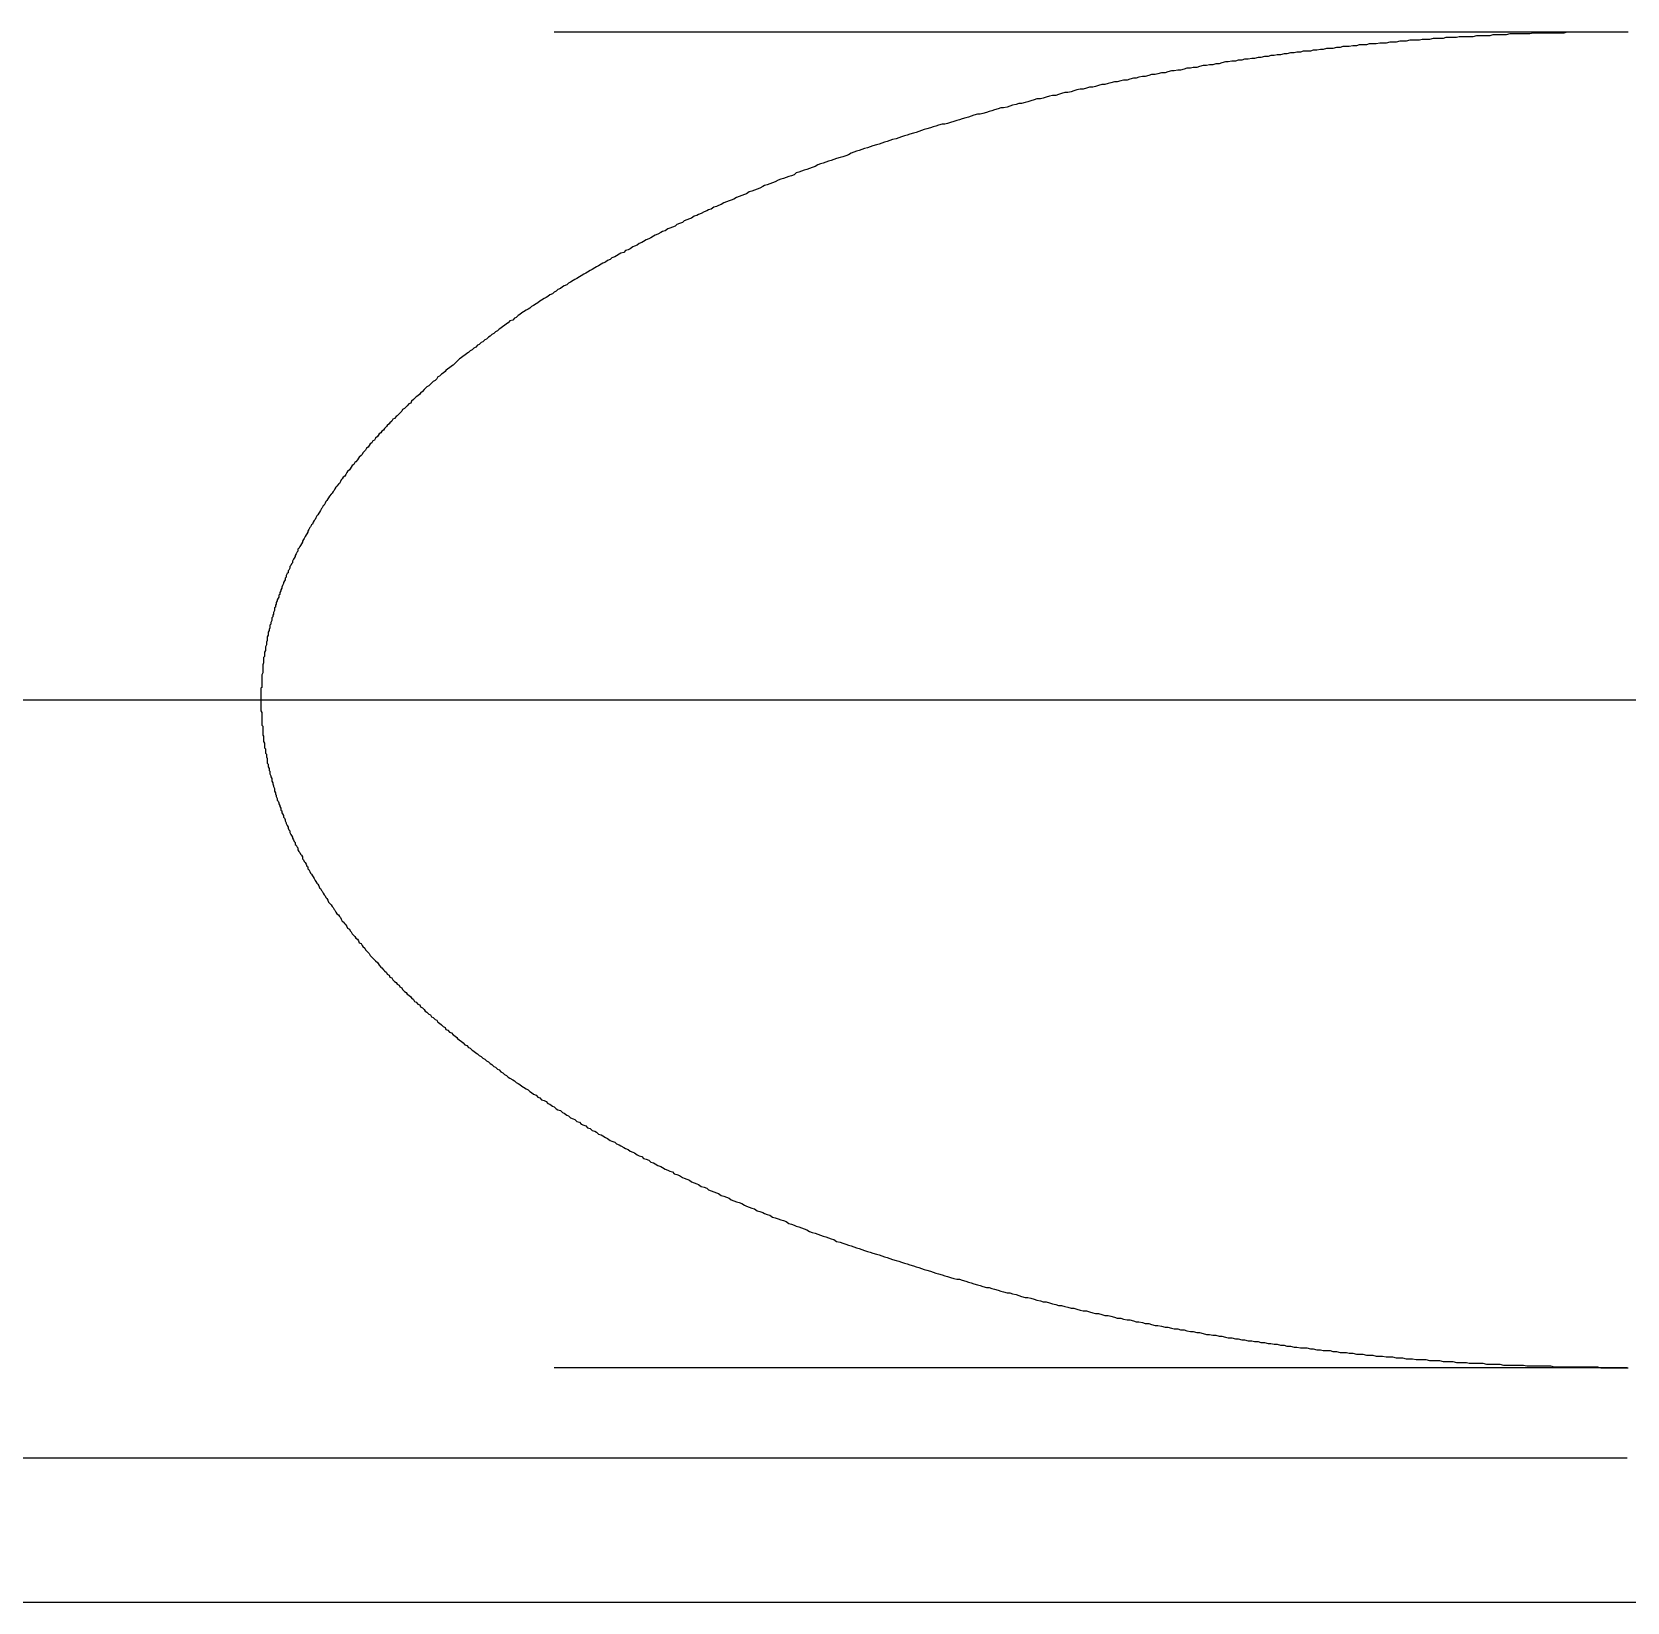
# Model space of a CAD drawing. Extents: x 0 to 68580, y 0 to 45720.
# Drawn here: x 44615.9 to 44792.7, y 11608 to 11782 of the extents above; entities that cross this region are included whole.
import ezdxf

# ---------------------------------------------------------------- set-up
doc = ezdxf.new("R2010")
doc.units = 0
doc.header["$LTSCALE"] = 40
doc.linetypes.add('CENTER2', pattern=[28.575, 19.05, -3.175, 3.175, -3.175])
doc.linetypes.add('HIDDEN2', pattern=[4.7625, 3.175, -1.5875])
doc.layers.add('EMS_SHIPSTRUCTURE', color=151, linetype='CONTINUOUS')

msp = doc.modelspace()

# ---------------------------------------------------------------- linework, layer by layer
at = {"layer": 'EMS_SHIPSTRUCTURE', "linetype": 'HIDDEN2'}
for p, q in [((42387.791, 11782.032), (44792.686, 11782.032)), ((42387.791, 11634.032), (44792.686, 11634.032))]:
    msp.add_line(p, q, dxfattribs=at)
at = {"layer": 'EMS_SHIPSTRUCTURE', "linetype": 'CENTER2'}
msp.add_line((41944.937, 11708.032), (46316.406, 11708.032), dxfattribs=at)
at = {"layer": 'EMS_SHIPSTRUCTURE'}
for p, q in [((42387.791, 11624.032), (44792.686, 11624.032)), ((43792.453, 11608.032), (45774.023, 11608.032))]:
    msp.add_line(p, q, dxfattribs=at)
for points in [[(44792.8, 11782, 0), (44792.4, 11782, 0), (44792, 11782, 0), (44791.7, 11782, 0), (44791.3, 11782, 0), (44790.9, 11782, 0), (44790.5, 11782, 0), (44790.2, 11782, 0), (44789.8, 11782, 0), (44789.4, 11782, 0), (44789, 11782, 0), (44788.7, 11782, 0), (44788.3, 11782, 0), (44787.9, 11782, 0), (44787.5, 11782, 0), (44787.2, 11782, 0), (44786.8, 11782, 0), (44786.4, 11782, 0), (44786, 11782, 0), (44785.7, 11781.9, 0), (44785.3, 11781.9, 0), (44784.9, 11781.9, 0), (44784.6, 11781.9, 0), (44784.2, 11781.9, 0), (44783.8, 11781.9, 0), (44783.4, 11781.9, 0), (44783.1, 11781.9, 0), (44782.7, 11781.9, 0), (44782.3, 11781.9, 0), (44781.9, 11781.8, 0), (44781.6, 11781.8, 0), (44781.2, 11781.8, 0), (44780.8, 11781.8, 0), (44780.4, 11781.8, 0), (44780.1, 11781.8, 0), (44779.7, 11781.8, 0), (44779.3, 11781.7, 0), (44779, 11781.7, 0), (44778.6, 11781.7, 0), (44778.2, 11781.7, 0), (44777.8, 11781.7, 0), (44777.5, 11781.6, 0), (44777.1, 11781.6, 0), (44776.7, 11781.6, 0), (44776.4, 11781.6, 0), (44776, 11781.6, 0), (44775.6, 11781.5, 0), (44775.2, 11781.5, 0), (44774.9, 11781.5, 0), (44774.5, 11781.5, 0), (44774.1, 11781.5, 0), (44773.8, 11781.4, 0), (44773.4, 11781.4, 0), (44773, 11781.4, 0), (44772.6, 11781.4, 0), (44772.3, 11781.3, 0), (44771.9, 11781.3, 0), (44771.5, 11781.3, 0), (44771.2, 11781.3, 0), (44770.8, 11781.2, 0), (44770.4, 11781.2, 0), (44770, 11781.2, 0), (44769.7, 11781.1, 0), (44769.3, 11781.1, 0), (44768.9, 11781.1, 0), (44768.6, 11781.1, 0), (44768.2, 11781, 0), (44767.8, 11781, 0), (44767.5, 11781, 0), (44767.1, 11780.9, 0), (44766.7, 11780.9, 0), (44766.4, 11780.9, 0), (44766, 11780.8, 0), (44765.6, 11780.8, 0), (44765.3, 11780.8, 0), (44764.9, 11780.7, 0), (44764.5, 11780.7, 0), (44764.1, 11780.7, 0), (44763.8, 11780.6, 0), (44763.4, 11780.6, 0), (44763, 11780.6, 0), (44762.7, 11780.5, 0), (44762.3, 11780.5, 0), (44761.9, 11780.4, 0), (44761.6, 11780.4, 0), (44761.2, 11780.4, 0), (44760.9, 11780.3, 0), (44760.5, 11780.3, 0), (44760.1, 11780.2, 0), (44759.8, 11780.2, 0), (44759.4, 11780.2, 0), (44759, 11780.1, 0), (44758.7, 11780.1, 0), (44758.3, 11780, 0), (44757.9, 11780, 0), (44757.6, 11779.9, 0), (44757.2, 11779.9, 0), (44756.8, 11779.9, 0), (44756.5, 11779.8, 0), (44756.1, 11779.8, 0), (44755.8, 11779.7, 0), (44755.4, 11779.7, 0), (44755, 11779.6, 0), (44754.7, 11779.6, 0), (44754.3, 11779.5, 0), (44753.9, 11779.5, 0), (44753.6, 11779.4, 0), (44753.2, 11779.4, 0), (44752.9, 11779.3, 0), (44752.5, 11779.3, 0), (44752.1, 11779.2, 0), (44751.8, 11779.2, 0), (44751.4, 11779.1, 0), (44751.1, 11779.1, 0), (44750.7, 11779, 0), (44750.3, 11779, 0), (44750, 11778.9, 0), (44749.6, 11778.9, 0), (44749.3, 11778.8, 0), (44748.9, 11778.8, 0), (44748.5, 11778.7, 0), (44748.2, 11778.7, 0), (44747.8, 11778.6, 0), (44747.5, 11778.5, 0), (44747.1, 11778.5, 0), (44746.8, 11778.4, 0), (44746.4, 11778.4, 0), (44746.1, 11778.3, 0), (44745.7, 11778.3, 0), (44745.3, 11778.2, 0), (44745, 11778.1, 0), (44744.6, 11778.1, 0), (44744.3, 11778, 0), (44743.9, 11778, 0), (44743.6, 11777.9, 0), (44743.2, 11777.8, 0), (44742.9, 11777.8, 0), (44742.5, 11777.7, 0), (44742.2, 11777.7, 0), (44741.8, 11777.6, 0), (44741.5, 11777.5, 0), (44741.1, 11777.5, 0), (44740.7, 11777.4, 0), (44740.4, 11777.3, 0), (44740, 11777.3, 0), (44739.7, 11777.2, 0), (44739.3, 11777.1, 0), (44739, 11777.1, 0), (44738.6, 11777, 0), (44738.3, 11776.9, 0), (44738, 11776.9, 0), (44737.6, 11776.8, 0), (44737.3, 11776.7, 0), (44736.9, 11776.7, 0), (44736.6, 11776.6, 0), (44736.2, 11776.5, 0), (44735.9, 11776.5, 0), (44735.5, 11776.4, 0), (44735.2, 11776.3, 0), (44734.8, 11776.2, 0), (44734.5, 11776.2, 0), (44734.1, 11776.1, 0), (44733.8, 11776, 0), (44733.5, 11775.9, 0), (44733.1, 11775.9, 0), (44732.8, 11775.8, 0), (44732.4, 11775.7, 0), (44732.1, 11775.7, 0), (44731.7, 11775.6, 0), (44731.4, 11775.5, 0), (44731.1, 11775.4, 0), (44730.7, 11775.3, 0), (44730.4, 11775.3, 0), (44730, 11775.2, 0), (44729.7, 11775.1, 0), (44729.4, 11775, 0), (44729, 11775, 0), (44728.7, 11774.9, 0), (44728.3, 11774.8, 0), (44728, 11774.7, 0), (44727.7, 11774.6, 0), (44727.3, 11774.6, 0), (44727, 11774.5, 0), (44726.6, 11774.4, 0), (44726.3, 11774.3, 0), (44726, 11774.2, 0), (44725.6, 11774.1, 0), (44725.3, 11774.1, 0), (44725, 11774, 0), (44724.6, 11773.9, 0), (44724.3, 11773.8, 0), (44724, 11773.7, 0), (44723.6, 11773.6, 0), (44723.3, 11773.6, 0), (44723, 11773.5, 0), (44722.6, 11773.4, 0), (44722.3, 11773.3, 0), (44722, 11773.2, 0), (44721.7, 11773.1, 0), (44721.3, 11773, 0), (44721, 11772.9, 0), (44720.7, 11772.9, 0), (44720.3, 11772.8, 0), (44720, 11772.7, 0), (44719.7, 11772.6, 0), (44719.4, 11772.5, 0), (44719, 11772.4, 0), (44718.7, 11772.3, 0), (44718.4, 11772.2, 0), (44718.1, 11772.1, 0), (44717.7, 11772, 0), (44717.4, 11771.9, 0), (44717.1, 11771.8, 0), (44716.8, 11771.8, 0), (44716.4, 11771.7, 0), (44716.1, 11771.6, 0), (44715.8, 11771.5, 0), (44715.5, 11771.4, 0), (44715.1, 11771.3, 0), (44714.8, 11771.2, 0), (44714.5, 11771.1, 0), (44714.2, 11771, 0), (44713.9, 11770.9, 0), (44713.6, 11770.8, 0), (44713.2, 11770.7, 0), (44712.9, 11770.6, 0), (44712.6, 11770.5, 0), (44712.3, 11770.4, 0), (44712, 11770.3, 0), (44711.7, 11770.2, 0), (44711.3, 11770.1, 0), (44711, 11770, 0), (44710.7, 11769.9, 0), (44710.4, 11769.8, 0), (44710.1, 11769.7, 0), (44709.8, 11769.6, 0), (44709.5, 11769.5, 0), (44709.1, 11769.4, 0), (44708.8, 11769.3, 0), (44708.5, 11769.2, 0), (44708.2, 11769.1, 0), (44707.9, 11769, 0), (44707.6, 11768.9, 0), (44707.3, 11768.8, 0), (44707, 11768.7, 0), (44706.7, 11768.6, 0), (44706.4, 11768.4, 0), (44706.1, 11768.3, 0), (44705.8, 11768.2, 0), (44705.5, 11768.1, 0), (44705.1, 11768, 0), (44704.8, 11767.9, 0), (44704.5, 11767.8, 0), (44704.2, 11767.7, 0), (44703.9, 11767.6, 0), (44703.6, 11767.5, 0), (44703.3, 11767.4, 0), (44703, 11767.3, 0), (44702.7, 11767.1, 0), (44702.4, 11767, 0), (44702.1, 11766.9, 0), (44701.8, 11766.8, 0), (44701.5, 11766.7, 0), (44701.2, 11766.6, 0), (44700.9, 11766.5, 0), (44700.6, 11766.4, 0), (44700.4, 11766.2, 0), (44700.1, 11766.1, 0), (44699.8, 11766, 0), (44699.5, 11765.9, 0), (44699.2, 11765.8, 0), (44698.9, 11765.7, 0), (44698.6, 11765.6, 0), (44698.3, 11765.4, 0), (44698, 11765.3, 0), (44697.7, 11765.2, 0), (44697.4, 11765.1, 0), (44697.1, 11765, 0), (44696.9, 11764.9, 0), (44696.6, 11764.7, 0), (44696.3, 11764.6, 0), (44696, 11764.5, 0), (44695.7, 11764.4, 0), (44695.4, 11764.3, 0), (44695.1, 11764.1, 0), (44694.9, 11764, 0), (44694.6, 11763.9, 0), (44694.3, 11763.8, 0), (44694, 11763.7, 0), (44693.7, 11763.5, 0), (44693.4, 11763.4, 0), (44693.2, 11763.3, 0), (44692.9, 11763.2, 0), (44692.6, 11763.1, 0), (44692.3, 11762.9, 0), (44692, 11762.8, 0), (44691.8, 11762.7, 0), (44691.5, 11762.6, 0), (44691.2, 11762.4, 0), (44690.9, 11762.3, 0), (44690.7, 11762.2, 0), (44690.4, 11762.1, 0), (44690.1, 11761.9, 0), (44689.8, 11761.8, 0), (44689.6, 11761.7, 0), (44689.3, 11761.6, 0), (44689, 11761.4, 0), (44688.8, 11761.3, 0), (44688.5, 11761.2, 0), (44688.2, 11761.1, 0), (44688, 11760.9, 0), (44687.7, 11760.8, 0), (44687.4, 11760.7, 0), (44687.2, 11760.5, 0), (44686.9, 11760.4, 0), (44686.6, 11760.3, 0), (44686.4, 11760.2, 0), (44686.1, 11760, 0), (44685.8, 11759.9, 0), (44685.6, 11759.8, 0), (44685.3, 11759.6, 0), (44685, 11759.5, 0), (44684.8, 11759.4, 0), (44684.5, 11759.2, 0), (44684.3, 11759.1, 0), (44684, 11759, 0), (44683.7, 11758.8, 0), (44683.5, 11758.7, 0), (44683.2, 11758.6, 0), (44683, 11758.4, 0), (44682.7, 11758.3, 0), (44682.5, 11758.2, 0), (44682.2, 11758, 0), (44682, 11757.9, 0), (44681.7, 11757.8, 0), (44681.5, 11757.6, 0), (44681.2, 11757.5, 0), (44681, 11757.4, 0), (44680.7, 11757.2, 0), (44680.5, 11757.1, 0), (44680.2, 11757, 0), (44680, 11756.8, 0), (44679.7, 11756.7, 0), (44679.5, 11756.5, 0), (44679.2, 11756.4, 0), (44679, 11756.3, 0), (44678.7, 11756.1, 0), (44678.5, 11756, 0), (44678.3, 11755.9, 0), (44678, 11755.7, 0), (44677.8, 11755.6, 0), (44677.5, 11755.4, 0), (44677.3, 11755.3, 0), (44677.1, 11755.2, 0), (44676.8, 11755, 0), (44676.6, 11754.9, 0), (44676.3, 11754.7, 0), (44676.1, 11754.6, 0), (44675.9, 11754.5, 0), (44675.6, 11754.3, 0), (44675.4, 11754.2, 0), (44675.2, 11754, 0), (44674.9, 11753.9, 0), (44674.7, 11753.8, 0), (44674.5, 11753.6, 0), (44674.2, 11753.5, 0), (44674, 11753.3, 0), (44673.8, 11753.2, 0), (44673.6, 11753, 0), (44673.3, 11752.9, 0), (44673.1, 11752.7, 0), (44672.9, 11752.6, 0), (44672.7, 11752.5, 0), (44672.4, 11752.3, 0), (44672.2, 11752.2, 0), (44672, 11752, 0), (44671.8, 11751.9, 0), (44671.5, 11751.7, 0), (44671.3, 11751.6, 0), (44671.1, 11751.4, 0), (44670.9, 11751.3, 0), (44670.7, 11751.2, 0), (44670.4, 11751, 0), (44670.2, 11750.9, 0), (44670, 11750.7, 0), (44669.8, 11750.6, 0), (44669.6, 11750.4, 0), (44669.4, 11750.3, 0), (44669.2, 11750.1, 0), (44668.9, 11750, 0), (44668.7, 11749.8, 0), (44668.5, 11749.7, 0), (44668.3, 11749.5, 0), (44668.1, 11749.4, 0), (44667.9, 11749.2, 0), (44667.7, 11749.1, 0), (44667.5, 11748.9, 0), (44667.3, 11748.8, 0), (44667.1, 11748.6, 0), (44666.9, 11748.5, 0), (44666.7, 11748.3, 0), (44666.5, 11748.2, 0), (44666.3, 11748, 0), (44666.1, 11747.9, 0), (44665.9, 11747.7, 0), (44665.7, 11747.6, 0), (44665.5, 11747.4, 0), (44665.3, 11747.3, 0), (44665.1, 11747.1, 0), (44664.9, 11747, 0), (44664.7, 11746.8, 0), (44664.5, 11746.7, 0), (44664.3, 11746.5, 0), (44664.1, 11746.4, 0), (44663.9, 11746.2, 0), (44663.7, 11746.1, 0), (44663.5, 11745.9, 0), (44663.3, 11745.8, 0), (44663.1, 11745.6, 0), (44663, 11745.5, 0), (44662.8, 11745.3, 0), (44662.6, 11745.1, 0), (44662.4, 11745, 0), (44662.2, 11744.8, 0), (44662, 11744.7, 0), (44661.8, 11744.5, 0), (44661.7, 11744.4, 0), (44661.5, 11744.2, 0), (44661.3, 11744.1, 0), (44661.1, 11743.9, 0), (44660.9, 11743.8, 0), (44660.8, 11743.6, 0), (44660.6, 11743.4, 0), (44660.4, 11743.3, 0), (44660.2, 11743.1, 0), (44660.1, 11743, 0), (44659.9, 11742.8, 0), (44659.7, 11742.7, 0), (44659.5, 11742.5, 0), (44659.4, 11742.4, 0), (44659.2, 11742.2, 0), (44659, 11742, 0), (44658.9, 11741.9, 0), (44658.7, 11741.7, 0), (44658.5, 11741.6, 0), (44658.3, 11741.4, 0), (44658.2, 11741.3, 0), (44658, 11741.1, 0), (44657.9, 11740.9, 0), (44657.7, 11740.8, 0), (44657.5, 11740.6, 0), (44657.4, 11740.5, 0), (44657.2, 11740.3, 0), (44657, 11740.2, 0), (44656.9, 11740, 0), (44656.7, 11739.8, 0), (44656.6, 11739.7, 0), (44656.4, 11739.5, 0), (44656.3, 11739.4, 0), (44656.1, 11739.2, 0), (44655.9, 11739.1, 0), (44655.8, 11738.9, 0), (44655.6, 11738.7, 0), (44655.5, 11738.6, 0), (44655.3, 11738.4, 0), (44655.2, 11738.3, 0), (44655, 11738.1, 0), (44654.9, 11737.9, 0), (44654.7, 11737.8, 0), (44654.6, 11737.6, 0), (44654.4, 11737.5, 0), (44654.3, 11737.3, 0), (44654.2, 11737.2, 0), (44654, 11737, 0), (44653.9, 11736.8, 0), (44653.7, 11736.7, 0), (44653.6, 11736.5, 0), (44653.4, 11736.4, 0), (44653.3, 11736.2, 0), (44653.2, 11736, 0), (44653, 11735.9, 0), (44652.9, 11735.7, 0), (44652.8, 11735.6, 0), (44652.6, 11735.4, 0), (44652.5, 11735.2, 0), (44652.4, 11735.1, 0), (44652.2, 11734.9, 0), (44652.1, 11734.8, 0), (44652, 11734.6, 0), (44651.8, 11734.4, 0), (44651.7, 11734.3, 0), (44651.6, 11734.1, 0), (44651.4, 11734, 0), (44651.3, 11733.8, 0), (44651.2, 11733.6, 0), (44651.1, 11733.5, 0), (44650.9, 11733.3, 0), (44650.8, 11733.2, 0), (44650.7, 11733, 0), (44650.6, 11732.8, 0), (44650.4, 11732.7, 0), (44650.3, 11732.5, 0), (44650.2, 11732.4, 0), (44650.1, 11732.2, 0), (44650, 11732, 0), (44649.9, 11731.9, 0), (44649.7, 11731.7, 0), (44649.6, 11731.6, 0), (44649.5, 11731.4, 0), (44649.4, 11731.2, 0), (44649.3, 11731.1, 0), (44649.2, 11730.9, 0), (44649.1, 11730.8, 0), (44648.9, 11730.6, 0), (44648.8, 11730.4, 0), (44648.7, 11730.3, 0), (44648.6, 11730.1, 0), (44648.5, 11730, 0), (44648.4, 11729.8, 0), (44648.3, 11729.6, 0), (44648.2, 11729.5, 0), (44648.1, 11729.3, 0), (44648, 11729.2, 0), (44647.9, 11729, 0), (44647.8, 11728.8, 0), (44647.7, 11728.7, 0), (44647.6, 11728.5, 0), (44647.5, 11728.4, 0), (44647.4, 11728.2, 0), (44647.3, 11728, 0), (44647.2, 11727.9, 0), (44647.1, 11727.7, 0), (44647, 11727.5, 0), (44646.9, 11727.4, 0), (44646.8, 11727.2, 0), (44646.7, 11727.1, 0), (44646.6, 11726.9, 0), (44646.5, 11726.7, 0), (44646.5, 11726.6, 0), (44646.4, 11726.4, 0), (44646.3, 11726.3, 0), (44646.2, 11726.1, 0), (44646.1, 11725.9, 0), (44646, 11725.8, 0), (44645.9, 11725.6, 0), (44645.9, 11725.5, 0), (44645.8, 11725.3, 0), (44645.7, 11725.1, 0), (44645.6, 11725, 0), (44645.5, 11724.8, 0), (44645.4, 11724.7, 0), (44645.4, 11724.5, 0), (44645.3, 11724.4, 0), (44645.2, 11724.2, 0), (44645.1, 11724, 0), (44645.1, 11723.9, 0), (44645, 11723.7, 0), (44644.9, 11723.6, 0), (44644.8, 11723.4, 0), (44644.8, 11723.2, 0), (44644.7, 11723.1, 0), (44644.6, 11722.9, 0), (44644.5, 11722.8, 0), (44644.5, 11722.6, 0), (44644.4, 11722.4, 0), (44644.3, 11722.3, 0), (44644.3, 11722.1, 0), (44644.2, 11722, 0), (44644.1, 11721.8, 0), (44644.1, 11721.6, 0), (44644, 11721.5, 0), (44644, 11721.3, 0), (44643.9, 11721.2, 0), (44643.8, 11721, 0), (44643.8, 11720.9, 0), (44643.7, 11720.7, 0), (44643.6, 11720.5, 0), (44643.6, 11720.4, 0), (44643.5, 11720.2, 0), (44643.5, 11720.1, 0), (44643.4, 11719.9, 0), (44643.4, 11719.7, 0), (44643.3, 11719.6, 0), (44643.3, 11719.4, 0), (44643.2, 11719.3, 0), (44643.1, 11719.1, 0), (44643.1, 11719, 0), (44643, 11718.8, 0), (44643, 11718.6, 0), (44642.9, 11718.5, 0), (44642.9, 11718.3, 0), (44642.8, 11718.2, 0), (44642.8, 11718, 0), (44642.8, 11717.9, 0), (44642.7, 11717.7, 0), (44642.7, 11717.5, 0), (44642.6, 11717.4, 0), (44642.6, 11717.2, 0), (44642.5, 11717.1, 0), (44642.5, 11716.9, 0), (44642.5, 11716.8, 0), (44642.4, 11716.6, 0), (44642.4, 11716.4, 0), (44642.3, 11716.3, 0), (44642.3, 11716.1, 0), (44642.3, 11716, 0), (44642.2, 11715.8, 0), (44642.2, 11715.7, 0), (44642.1, 11715.5, 0), (44642.1, 11715.3, 0), (44642.1, 11715.2, 0), (44642, 11715, 0), (44642, 11714.9, 0), (44642, 11714.7, 0), (44642, 11714.6, 0), (44641.9, 11714.4, 0), (44641.9, 11714.3, 0), (44641.9, 11714.1, 0), (44641.8, 11713.9, 0), (44641.8, 11713.8, 0), (44641.8, 11713.6, 0), (44641.8, 11713.5, 0), (44641.7, 11713.3, 0), (44641.7, 11713.2, 0), (44641.7, 11713, 0), (44641.7, 11712.8, 0), (44641.6, 11712.7, 0), (44641.6, 11712.5, 0), (44641.6, 11712.4, 0), (44641.6, 11712.2, 0), (44641.6, 11712.1, 0), (44641.5, 11711.9, 0), (44641.5, 11711.8, 0), (44641.5, 11711.6, 0), (44641.5, 11711.4, 0), (44641.5, 11711.3, 0), (44641.5, 11711.1, 0), (44641.5, 11711, 0), (44641.4, 11710.8, 0), (44641.4, 11710.7, 0), (44641.4, 11710.5, 0), (44641.4, 11710.4, 0), (44641.4, 11710.2, 0), (44641.4, 11710.1, 0), (44641.4, 11709.9, 0), (44641.4, 11709.7, 0), (44641.4, 11709.6, 0), (44641.4, 11709.4, 0), (44641.3, 11709.3, 0), (44641.3, 11709.1, 0), (44641.3, 11709, 0), (44641.3, 11708.8, 0), (44641.3, 11708.7, 0), (44641.3, 11708.5, 0), (44641.3, 11708.3, 0), (44641.3, 11708.2, 0), (44641.3, 11708, 0)], [(44641.3, 11708, 0), (44641.3, 11707.9, 0), (44641.3, 11707.7, 0), (44641.3, 11707.6, 0), (44641.3, 11707.4, 0), (44641.3, 11707.3, 0), (44641.3, 11707.1, 0), (44641.3, 11706.9, 0), (44641.3, 11706.8, 0), (44641.4, 11706.6, 0), (44641.4, 11706.5, 0), (44641.4, 11706.3, 0), (44641.4, 11706.2, 0), (44641.4, 11706, 0), (44641.4, 11705.9, 0), (44641.4, 11705.7, 0), (44641.4, 11705.5, 0), (44641.4, 11705.4, 0), (44641.4, 11705.2, 0), (44641.5, 11705.1, 0), (44641.5, 11704.9, 0), (44641.5, 11704.8, 0), (44641.5, 11704.6, 0), (44641.5, 11704.5, 0), (44641.5, 11704.3, 0), (44641.5, 11704.1, 0), (44641.6, 11704, 0), (44641.6, 11703.8, 0), (44641.6, 11703.7, 0), (44641.6, 11703.5, 0), (44641.6, 11703.4, 0), (44641.7, 11703.2, 0), (44641.7, 11703.1, 0), (44641.7, 11702.9, 0), (44641.7, 11702.7, 0), (44641.8, 11702.6, 0), (44641.8, 11702.4, 0), (44641.8, 11702.3, 0), (44641.8, 11702.1, 0), (44641.9, 11702, 0), (44641.9, 11701.8, 0), (44641.9, 11701.7, 0), (44642, 11701.5, 0), (44642, 11701.3, 0), (44642, 11701.2, 0), (44642, 11701, 0), (44642.1, 11700.9, 0), (44642.1, 11700.7, 0), (44642.1, 11700.6, 0), (44642.2, 11700.4, 0), (44642.2, 11700.2, 0), (44642.3, 11700.1, 0), (44642.3, 11699.9, 0), (44642.3, 11699.8, 0), (44642.4, 11699.6, 0), (44642.4, 11699.5, 0), (44642.5, 11699.3, 0), (44642.5, 11699.2, 0), (44642.5, 11699, 0), (44642.6, 11698.8, 0), (44642.6, 11698.7, 0), (44642.7, 11698.5, 0), (44642.7, 11698.4, 0), (44642.8, 11698.2, 0), (44642.8, 11698.1, 0), (44642.8, 11697.9, 0), (44642.9, 11697.7, 0), (44642.9, 11697.6, 0), (44643, 11697.4, 0), (44643, 11697.3, 0), (44643.1, 11697.1, 0), (44643.1, 11696.9, 0), (44643.2, 11696.8, 0), (44643.3, 11696.6, 0), (44643.3, 11696.5, 0), (44643.4, 11696.3, 0), (44643.4, 11696.2, 0), (44643.5, 11696, 0), (44643.5, 11695.8, 0), (44643.6, 11695.7, 0), (44643.6, 11695.5, 0), (44643.7, 11695.4, 0), (44643.8, 11695.2, 0), (44643.8, 11695, 0), (44643.9, 11694.9, 0), (44644, 11694.7, 0), (44644, 11694.6, 0), (44644.1, 11694.4, 0), (44644.1, 11694.3, 0), (44644.2, 11694.1, 0), (44644.3, 11693.9, 0), (44644.3, 11693.8, 0), (44644.4, 11693.6, 0), (44644.5, 11693.5, 0), (44644.5, 11693.3, 0), (44644.6, 11693.1, 0), (44644.7, 11693, 0), (44644.8, 11692.8, 0), (44644.8, 11692.7, 0), (44644.9, 11692.5, 0), (44645, 11692.3, 0), (44645.1, 11692.2, 0), (44645.1, 11692, 0), (44645.2, 11691.9, 0), (44645.3, 11691.7, 0), (44645.4, 11691.6, 0), (44645.4, 11691.4, 0), (44645.5, 11691.2, 0), (44645.6, 11691.1, 0), (44645.7, 11690.9, 0), (44645.8, 11690.8, 0), (44645.9, 11690.6, 0), (44645.9, 11690.4, 0), (44646, 11690.3, 0), (44646.1, 11690.1, 0), (44646.2, 11690, 0), (44646.3, 11689.8, 0), (44646.4, 11689.6, 0), (44646.5, 11689.5, 0), (44646.5, 11689.3, 0), (44646.6, 11689.2, 0), (44646.7, 11689, 0), (44646.8, 11688.8, 0), (44646.9, 11688.7, 0), (44647, 11688.5, 0), (44647.1, 11688.4, 0), (44647.2, 11688.2, 0), (44647.3, 11688, 0), (44647.4, 11687.9, 0), (44647.5, 11687.7, 0), (44647.6, 11687.6, 0), (44647.7, 11687.4, 0), (44647.8, 11687.2, 0), (44647.9, 11687.1, 0), (44648, 11686.9, 0), (44648.1, 11686.8, 0), (44648.2, 11686.6, 0), (44648.3, 11686.4, 0), (44648.4, 11686.3, 0), (44648.5, 11686.1, 0), (44648.6, 11686, 0), (44648.7, 11685.8, 0), (44648.8, 11685.6, 0), (44648.9, 11685.5, 0), (44649.1, 11685.3, 0), (44649.2, 11685.1, 0), (44649.3, 11685, 0), (44649.4, 11684.8, 0), (44649.5, 11684.7, 0), (44649.6, 11684.5, 0), (44649.7, 11684.3, 0), (44649.9, 11684.2, 0), (44650, 11684, 0), (44650.1, 11683.9, 0), (44650.2, 11683.7, 0), (44650.3, 11683.5, 0), (44650.4, 11683.4, 0), (44650.6, 11683.2, 0), (44650.7, 11683.1, 0), (44650.8, 11682.9, 0), (44650.9, 11682.7, 0), (44651.1, 11682.6, 0), (44651.2, 11682.4, 0), (44651.3, 11682.3, 0), (44651.4, 11682.1, 0), (44651.6, 11681.9, 0), (44651.7, 11681.8, 0), (44651.8, 11681.6, 0), (44652, 11681.5, 0), (44652.1, 11681.3, 0), (44652.2, 11681.1, 0), (44652.4, 11681, 0), (44652.5, 11680.8, 0), (44652.6, 11680.7, 0), (44652.8, 11680.5, 0), (44652.9, 11680.3, 0), (44653, 11680.2, 0), (44653.2, 11680, 0), (44653.3, 11679.9, 0), (44653.4, 11679.7, 0), (44653.6, 11679.5, 0), (44653.7, 11679.4, 0), (44653.9, 11679.2, 0), (44654, 11679.1, 0), (44654.2, 11678.9, 0), (44654.3, 11678.8, 0), (44654.4, 11678.6, 0), (44654.6, 11678.4, 0), (44654.7, 11678.3, 0), (44654.9, 11678.1, 0), (44655, 11678, 0), (44655.2, 11677.8, 0), (44655.3, 11677.6, 0), (44655.5, 11677.5, 0), (44655.6, 11677.3, 0), (44655.8, 11677.2, 0), (44655.9, 11677, 0), (44656.1, 11676.8, 0), (44656.3, 11676.7, 0), (44656.4, 11676.5, 0), (44656.6, 11676.4, 0), (44656.7, 11676.2, 0), (44656.9, 11676.1, 0), (44657, 11675.9, 0), (44657.2, 11675.7, 0), (44657.4, 11675.6, 0), (44657.5, 11675.4, 0), (44657.7, 11675.3, 0), (44657.9, 11675.1, 0), (44658, 11675, 0), (44658.2, 11674.8, 0), (44658.3, 11674.6, 0), (44658.5, 11674.5, 0), (44658.7, 11674.3, 0), (44658.9, 11674.2, 0), (44659, 11674, 0), (44659.2, 11673.9, 0), (44659.4, 11673.7, 0), (44659.5, 11673.5, 0), (44659.7, 11673.4, 0), (44659.9, 11673.2, 0), (44660.1, 11673.1, 0), (44660.2, 11672.9, 0), (44660.4, 11672.8, 0), (44660.6, 11672.6, 0), (44660.8, 11672.5, 0), (44660.9, 11672.3, 0), (44661.1, 11672.2, 0), (44661.3, 11672, 0), (44661.5, 11671.8, 0), (44661.7, 11671.7, 0), (44661.8, 11671.5, 0), (44662, 11671.4, 0), (44662.2, 11671.2, 0), (44662.4, 11671.1, 0), (44662.6, 11670.9, 0), (44662.8, 11670.8, 0), (44663, 11670.6, 0), (44663.1, 11670.5, 0), (44663.3, 11670.3, 0), (44663.5, 11670.2, 0), (44663.7, 11670, 0), (44663.9, 11669.8, 0), (44664.1, 11669.7, 0), (44664.3, 11669.5, 0), (44664.5, 11669.4, 0), (44664.7, 11669.2, 0), (44664.9, 11669.1, 0), (44665.1, 11668.9, 0), (44665.3, 11668.8, 0), (44665.5, 11668.6, 0), (44665.7, 11668.5, 0), (44665.9, 11668.3, 0), (44666.1, 11668.2, 0), (44666.3, 11668, 0), (44666.5, 11667.9, 0), (44666.7, 11667.7, 0), (44666.9, 11667.6, 0), (44667.1, 11667.4, 0), (44667.3, 11667.3, 0), (44667.5, 11667.1, 0), (44667.7, 11667, 0), (44667.9, 11666.8, 0), (44668.1, 11666.7, 0), (44668.3, 11666.5, 0), (44668.5, 11666.4, 0), (44668.7, 11666.2, 0), (44668.9, 11666.1, 0), (44669.2, 11665.9, 0), (44669.4, 11665.8, 0), (44669.6, 11665.6, 0), (44669.8, 11665.5, 0), (44670, 11665.4, 0), (44670.2, 11665.2, 0), (44670.4, 11665.1, 0), (44670.7, 11664.9, 0), (44670.9, 11664.8, 0), (44671.1, 11664.6, 0), (44671.3, 11664.5, 0), (44671.5, 11664.3, 0), (44671.8, 11664.2, 0), (44672, 11664, 0), (44672.2, 11663.9, 0), (44672.4, 11663.7, 0), (44672.7, 11663.6, 0), (44672.9, 11663.5, 0), (44673.1, 11663.3, 0), (44673.3, 11663.2, 0), (44673.6, 11663, 0), (44673.8, 11662.9, 0), (44674, 11662.7, 0), (44674.2, 11662.6, 0), (44674.5, 11662.5, 0), (44674.7, 11662.3, 0), (44674.9, 11662.2, 0), (44675.2, 11662, 0), (44675.4, 11661.9, 0), (44675.6, 11661.7, 0), (44675.9, 11661.6, 0), (44676.1, 11661.5, 0), (44676.3, 11661.3, 0), (44676.6, 11661.2, 0), (44676.8, 11661, 0), (44677.1, 11660.9, 0), (44677.3, 11660.8, 0), (44677.5, 11660.6, 0), (44677.8, 11660.5, 0), (44678, 11660.3, 0), (44678.3, 11660.2, 0), (44678.5, 11660.1, 0), (44678.7, 11659.9, 0), (44679, 11659.8, 0), (44679.2, 11659.7, 0), (44679.5, 11659.5, 0), (44679.7, 11659.4, 0), (44680, 11659.2, 0), (44680.2, 11659.1, 0), (44680.5, 11659, 0), (44680.7, 11658.8, 0), (44681, 11658.7, 0), (44681.2, 11658.6, 0), (44681.5, 11658.4, 0), (44681.7, 11658.3, 0), (44682, 11658.2, 0), (44682.2, 11658, 0), (44682.5, 11657.9, 0), (44682.7, 11657.8, 0), (44683, 11657.6, 0), (44683.2, 11657.5, 0), (44683.5, 11657.4, 0), (44683.7, 11657.2, 0), (44684, 11657.1, 0), (44684.3, 11657, 0), (44684.5, 11656.8, 0), (44684.8, 11656.7, 0), (44685, 11656.6, 0), (44685.3, 11656.4, 0), (44685.6, 11656.3, 0), (44685.8, 11656.2, 0), (44686.1, 11656, 0), (44686.4, 11655.9, 0), (44686.6, 11655.8, 0), (44686.9, 11655.7, 0), (44687.1, 11655.5, 0), (44687.4, 11655.4, 0), (44687.7, 11655.3, 0), (44688, 11655.1, 0), (44688.2, 11655, 0), (44688.5, 11654.9, 0), (44688.8, 11654.8, 0), (44689, 11654.6, 0), (44689.3, 11654.5, 0), (44689.6, 11654.4, 0), (44689.8, 11654.3, 0), (44690.1, 11654.1, 0), (44690.4, 11654, 0), (44690.7, 11653.9, 0), (44690.9, 11653.7, 0), (44691.2, 11653.6, 0), (44691.5, 11653.5, 0), (44691.8, 11653.4, 0), (44692, 11653.3, 0), (44692.3, 11653.1, 0), (44692.6, 11653, 0), (44692.9, 11652.9, 0), (44693.2, 11652.8, 0), (44693.4, 11652.6, 0), (44693.7, 11652.5, 0), (44694, 11652.4, 0), (44694.3, 11652.3, 0), (44694.6, 11652.2, 0), (44694.9, 11652, 0), (44695.1, 11651.9, 0), (44695.4, 11651.8, 0), (44695.7, 11651.7, 0), (44696, 11651.6, 0), (44696.3, 11651.4, 0), (44696.6, 11651.3, 0), (44696.9, 11651.2, 0), (44697.1, 11651.1, 0), (44697.4, 11651, 0), (44697.7, 11650.9, 0), (44698, 11650.7, 0), (44698.3, 11650.6, 0), (44698.6, 11650.5, 0), (44698.9, 11650.4, 0), (44699.2, 11650.3, 0), (44699.5, 11650.2, 0), (44699.8, 11650, 0), (44700.1, 11649.9, 0), (44700.4, 11649.8, 0), (44700.6, 11649.7, 0), (44700.9, 11649.6, 0), (44701.2, 11649.5, 0), (44701.5, 11649.4, 0), (44701.8, 11649.3, 0), (44702.1, 11649.1, 0), (44702.4, 11649, 0), (44702.7, 11648.9, 0), (44703, 11648.8, 0), (44703.3, 11648.7, 0), (44703.6, 11648.6, 0), (44703.9, 11648.5, 0), (44704.2, 11648.4, 0), (44704.5, 11648.3, 0), (44704.8, 11648.2, 0), (44705.1, 11648, 0), (44705.5, 11647.9, 0), (44705.8, 11647.8, 0), (44706.1, 11647.7, 0), (44706.4, 11647.6, 0), (44706.7, 11647.5, 0), (44707, 11647.4, 0), (44707.3, 11647.3, 0), (44707.6, 11647.2, 0), (44707.9, 11647.1, 0), (44708.2, 11647, 0), (44708.5, 11646.9, 0), (44708.8, 11646.8, 0), (44709.1, 11646.7, 0), (44709.5, 11646.6, 0), (44709.8, 11646.5, 0), (44710.1, 11646.4, 0), (44710.4, 11646.3, 0), (44710.7, 11646.2, 0), (44711, 11646.1, 0), (44711.3, 11646, 0), (44711.7, 11645.9, 0), (44712, 11645.8, 0), (44712.3, 11645.7, 0), (44712.6, 11645.6, 0), (44712.9, 11645.5, 0), (44713.2, 11645.4, 0), (44713.6, 11645.3, 0), (44713.9, 11645.2, 0), (44714.2, 11645.1, 0), (44714.5, 11645, 0), (44714.8, 11644.9, 0), (44715.1, 11644.8, 0), (44715.5, 11644.7, 0), (44715.8, 11644.6, 0), (44716.1, 11644.5, 0), (44716.4, 11644.4, 0), (44716.8, 11644.3, 0), (44717.1, 11644.2, 0), (44717.4, 11644.1, 0), (44717.7, 11644, 0), (44718.1, 11643.9, 0), (44718.4, 11643.8, 0), (44718.7, 11643.8, 0), (44719, 11643.7, 0), (44719.4, 11643.6, 0), (44719.7, 11643.5, 0), (44720, 11643.4, 0), (44720.3, 11643.3, 0), (44720.7, 11643.2, 0), (44721, 11643.1, 0), (44721.3, 11643, 0), (44721.7, 11642.9, 0), (44722, 11642.9, 0), (44722.3, 11642.8, 0), (44722.6, 11642.7, 0), (44723, 11642.6, 0), (44723.3, 11642.5, 0), (44723.6, 11642.4, 0), (44724, 11642.3, 0), (44724.3, 11642.3, 0), (44724.6, 11642.2, 0), (44725, 11642.1, 0), (44725.3, 11642, 0), (44725.6, 11641.9, 0), (44726, 11641.8, 0), (44726.3, 11641.8, 0), (44726.6, 11641.7, 0), (44727, 11641.6, 0), (44727.3, 11641.5, 0), (44727.7, 11641.4, 0), (44728, 11641.3, 0), (44728.3, 11641.3, 0), (44728.7, 11641.2, 0), (44729, 11641.1, 0), (44729.4, 11641, 0), (44729.7, 11640.9, 0), (44730, 11640.9, 0), (44730.4, 11640.8, 0), (44730.7, 11640.7, 0), (44731.1, 11640.6, 0), (44731.4, 11640.6, 0), (44731.7, 11640.5, 0), (44732.1, 11640.4, 0), (44732.4, 11640.3, 0), (44732.8, 11640.3, 0), (44733.1, 11640.2, 0), (44733.5, 11640.1, 0), (44733.8, 11640, 0), (44734.1, 11640, 0), (44734.5, 11639.9, 0), (44734.8, 11639.8, 0), (44735.2, 11639.8, 0), (44735.5, 11639.7, 0), (44735.9, 11639.6, 0), (44736.2, 11639.5, 0), (44736.6, 11639.5, 0), (44736.9, 11639.4, 0), (44737.3, 11639.3, 0), (44737.6, 11639.3, 0), (44738, 11639.2, 0), (44738.3, 11639.1, 0), (44738.6, 11639.1, 0), (44739, 11639, 0), (44739.3, 11638.9, 0), (44739.7, 11638.9, 0), (44740, 11638.8, 0), (44740.4, 11638.7, 0), (44740.7, 11638.7, 0), (44741.1, 11638.6, 0), (44741.5, 11638.5, 0), (44741.8, 11638.5, 0), (44742.2, 11638.4, 0), (44742.5, 11638.3, 0), (44742.9, 11638.3, 0), (44743.2, 11638.2, 0), (44743.6, 11638.2, 0), (44743.9, 11638.1, 0), (44744.3, 11638, 0), (44744.6, 11638, 0), (44745, 11637.9, 0), (44745.3, 11637.9, 0), (44745.7, 11637.8, 0), (44746.1, 11637.7, 0), (44746.4, 11637.7, 0), (44746.8, 11637.6, 0), (44747.1, 11637.6, 0), (44747.5, 11637.5, 0), (44747.8, 11637.5, 0), (44748.2, 11637.4, 0), (44748.5, 11637.3, 0), (44748.9, 11637.3, 0), (44749.3, 11637.2, 0), (44749.6, 11637.2, 0), (44750, 11637.1, 0), (44750.3, 11637.1, 0), (44750.7, 11637, 0), (44751.1, 11637, 0), (44751.4, 11636.9, 0), (44751.8, 11636.9, 0), (44752.1, 11636.8, 0), (44752.5, 11636.8, 0), (44752.9, 11636.7, 0), (44753.2, 11636.7, 0), (44753.6, 11636.6, 0), (44753.9, 11636.6, 0), (44754.3, 11636.5, 0), (44754.7, 11636.5, 0), (44755, 11636.4, 0), (44755.4, 11636.4, 0), (44755.8, 11636.3, 0), (44756.1, 11636.3, 0), (44756.5, 11636.2, 0), (44756.8, 11636.2, 0), (44757.2, 11636.2, 0), (44757.6, 11636.1, 0), (44757.9, 11636.1, 0), (44758.3, 11636, 0), (44758.7, 11636, 0), (44759, 11635.9, 0), (44759.4, 11635.9, 0), (44759.8, 11635.9, 0), (44760.1, 11635.8, 0), (44760.5, 11635.8, 0), (44760.9, 11635.7, 0), (44761.2, 11635.7, 0), (44761.6, 11635.7, 0), (44761.9, 11635.6, 0), (44762.3, 11635.6, 0), (44762.7, 11635.5, 0), (44763, 11635.5, 0), (44763.4, 11635.5, 0), (44763.8, 11635.4, 0), (44764.1, 11635.4, 0), (44764.5, 11635.4, 0), (44764.9, 11635.3, 0), (44765.3, 11635.3, 0), (44765.6, 11635.3, 0), (44766, 11635.2, 0), (44766.4, 11635.2, 0), (44766.7, 11635.2, 0), (44767.1, 11635.1, 0), (44767.5, 11635.1, 0), (44767.8, 11635.1, 0), (44768.2, 11635, 0), (44768.6, 11635, 0), (44768.9, 11635, 0), (44769.3, 11634.9, 0), (44769.7, 11634.9, 0), (44770, 11634.9, 0), (44770.4, 11634.9, 0), (44770.8, 11634.8, 0), (44771.2, 11634.8, 0), (44771.5, 11634.8, 0), (44771.9, 11634.8, 0), (44772.3, 11634.7, 0), (44772.6, 11634.7, 0), (44773, 11634.7, 0), (44773.4, 11634.7, 0), (44773.8, 11634.6, 0), (44774.1, 11634.6, 0), (44774.5, 11634.6, 0), (44774.9, 11634.6, 0), (44775.2, 11634.5, 0), (44775.6, 11634.5, 0), (44776, 11634.5, 0), (44776.4, 11634.5, 0), (44776.7, 11634.5, 0), (44777.1, 11634.4, 0), (44777.5, 11634.4, 0), (44777.8, 11634.4, 0), (44778.2, 11634.4, 0), (44778.6, 11634.4, 0), (44779, 11634.3, 0), (44779.3, 11634.3, 0), (44779.7, 11634.3, 0), (44780.1, 11634.3, 0), (44780.4, 11634.3, 0), (44780.8, 11634.3, 0), (44781.2, 11634.3, 0), (44781.6, 11634.2, 0), (44781.9, 11634.2, 0), (44782.3, 11634.2, 0), (44782.7, 11634.2, 0), (44783.1, 11634.2, 0), (44783.4, 11634.2, 0), (44783.8, 11634.2, 0), (44784.2, 11634.2, 0), (44784.6, 11634.1, 0), (44784.9, 11634.1, 0), (44785.3, 11634.1, 0), (44785.7, 11634.1, 0), (44786, 11634.1, 0), (44786.4, 11634.1, 0), (44786.8, 11634.1, 0), (44787.2, 11634.1, 0), (44787.5, 11634.1, 0), (44787.9, 11634.1, 0), (44788.3, 11634.1, 0), (44788.7, 11634.1, 0), (44789, 11634.1, 0), (44789.4, 11634.1, 0), (44789.8, 11634, 0), (44790.2, 11634, 0), (44790.5, 11634, 0), (44790.9, 11634, 0), (44791.3, 11634, 0), (44791.7, 11634, 0), (44792, 11634, 0), (44792.4, 11634, 0), (44792.8, 11634, 0)]]:
    msp.add_polyline3d(points, dxfattribs=at)

doc.saveas('drawing.dxf')
